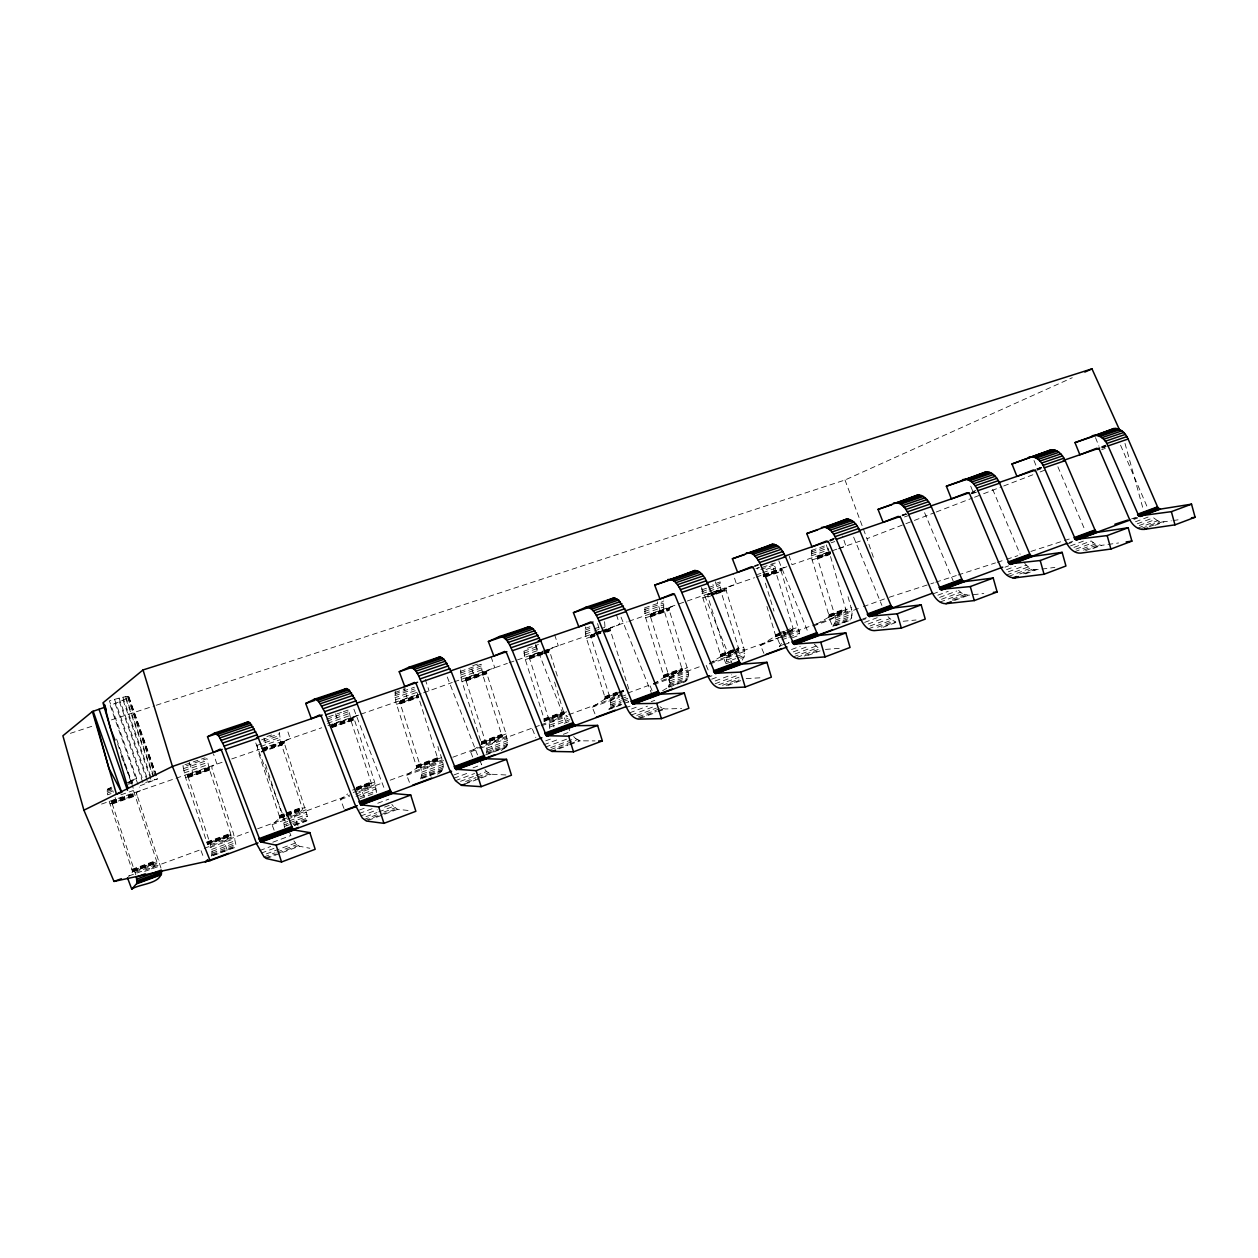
<?xml version="1.0" encoding="UTF-8"?>
<svg xmlns="http://www.w3.org/2000/svg" width="1258" height="1258" viewBox="0 0 1258 1258"><rect width="100%" height="100%" fill="white"/><g stroke="black" fill="none" stroke-linecap="round" stroke-linejoin="round"><path stroke-width="0.75" stroke-dasharray="5 3.75" d="M683.015 682.717C689.651 680.798 688.865 672.857 687.167 667.731L669.052 609.532L669.398 607.708L675.876 605.114M207.413 844.118L231.016 835.752L230.56 833.331L209.394 769.361L207.004 758.684L183.118 766.908L185.586 777.633L207.413 844.118L231.032 835.469M211.611 856.116L211.989 851.399L210.511 844.778L187.992 776.626L187.929 774.645L192.678 772.491L189.235 762.332M111.081 793.609L107.543 794.836L107.622 789.175L111.553 787.115L113.314 792.288M709.308 663.501L720.174 656.99L720.63 655.229L702.876 597.927L701.995 588.146M653.437 683.896L663.375 677.795L663.768 676.018L645.024 615.681L644.945 606.466M135.801 874.829L111.962 803.029L111.789 801.063L115.673 799.192L113.912 794.018M686.884 680.201L668.328 687.057L669.696 682.921L669.13 676.773L650.276 616.058L650.795 614.108L660.073 610.444L657.179 601.686M409.448 782.319L406.68 775.274L416.367 768.198L416.587 766.845L395.845 702.074L395.216 691.318M738.116 650.433L738.399 647.807L720.409 589.546L720.142 581.904L712.893 584.404M460.412 671.379L481.138 664.24L482.647 674.43L502.068 736.307L481.578 743.808L461.34 679.367L460.632 669.885M742.22 660.183L744.657 655.308L744.233 649.254L725.96 589.766L726.542 587.832L736.433 583.964L733.052 573.679M420.612 778.938L421.886 774.142L420.848 767.726L400.044 702.97L400.264 701.005L407.262 698.096L403.488 686.852M653.783 684.588L668.423 679.226L682.355 670.027L663.721 609.202L663.705 600.003M491.092 656.77L494.756 667.762L486.925 670.939L486.61 672.904L506.062 733.949L507.587 742.597L506.659 746.733L486.154 754.297L487.035 750.161L486.123 743.808L465.853 680.122L466.136 678.156L473.779 675.027L470.696 665.828M213.435 855.456L235.199 847.405L235.828 844.401L233.501 833.614L211.942 768.308L211.91 766.326L216.926 764.093L213.498 753.982M297.894 825.562L294.403 816.473L302.266 809.963L302.282 808.171L280.691 742L279.292 732.298M431.007 776.359L427.547 767.616L437.58 760.43L437.753 758.653L416.367 690.327L394.949 697.718M294.293 825.594L306.543 821.065L307.345 816.3L284.339 743.163L284.402 741.182L290.205 738.682L287.422 730.411M437.469 774.11C449.515 769.314 439.011 754.265 437.91 746.45M132.059 784.505L132.184 781.029L136.76 778.45L129.558 780.919M792.571 630.494L792.917 627.899L775.321 570.503L775.18 562.939L761.121 567.783M715.267 581.699L718.098 590.317L708.175 594.248L707.861 596.496L725.63 653.673L726.652 661.944L735.663 658.626M792.288 637.79L799.255 635.211L799.27 631.343L781.139 571.038L781.517 568.82L786.863 566.698M160.977 868.036L136.823 794.396L136.682 792.43L140.865 790.464L139.685 787.036M554.574 682.119L564.087 713.868L544.022 721.479L544.085 718.79L524.633 657.415L523.878 649.505M816.599 624.157L828.487 617.348L829.038 615.602L811.536 557.954L811.992 548.975M848.034 596.732L852.248 611.891L851.179 618.763L849.386 620.603L832.544 626.83L835.265 621.955L834.998 616.011L817.401 558.002L818.077 556.083L828.66 551.995L825.94 543.629M549.825 728.665L548.551 718.412L529.414 658.044L529.791 656.078L537.999 652.76L535.594 645.527M763.873 653.327L760.524 645.417L775.699 635.888L766.924 606.466M274.118 830.17L272.027 824.682L279.512 818.298L279.496 816.505L258.44 752.315L256.207 741.717M284.497 827.811L283.176 818.156L265.108 763.024M557.325 675.986L549.416 650.653L549.872 649.112L558.269 645.731L554.684 634.928M376.457 792.571L374.617 782.02L354.158 718.916L354.19 717.029L359.222 714.874M594.955 713.852L592.235 707.185L604.689 699.275L605.019 697.498L585.819 636.202L585.552 626.893M621.027 704.936L608.841 709.433L610.822 704.59L610.161 698.379L591.071 637.57L591.291 634.74M813.203 626.091L829.871 619.974L845.345 611.184L845.926 609.831L828.094 548.063L811.08 553.945M109.21 801.456L132.216 870.347L132.405 872.14L128.709 876.323M604.595 621.704L605.145 629.503M628.796 689.069L610.256 629.959L610.728 628.009L619.659 624.455L616.137 613.825M151.526 868.901L156.888 863.177L156.841 861.824L132.735 788.326M618.967 692.403L624.204 690.485L624.125 691.9M364.207 796.974L362.131 791.612L371.11 784.756L371.094 782.507L350.856 720.221L348.938 709.779L343.371 711.698M227.258 850.156L224.238 842.215L231.016 835.752M493.545 751.278L490.793 744.406L502.068 736.307M757.599 568.993L758.071 567.531M781.485 643.278L779.268 646.502L782.743 645.228M156.888 863.177L132.405 872.14M501.234 750.539L506.659 746.733M563.977 714.072L551.947 721.966L554.007 727.03M627.994 702.373L628.78 701.649L623.559 703.584M344 808.517L340.525 799.553L347.711 793.924M137.955 784.457L110.138 705.298C133.364 696.743 136.131 692.875 109.415 700.879L136.949 779.237M472.678 757.001L470.602 751.812L478.244 746.544M622.254 693.252L611.136 700.25L613.841 706.87M662.51 690.768L667.495 687.78M709.748 664.067L723.932 658.862L736.543 651.361M830.626 541.003L831.648 540.405M760.524 645.417L782.665 636.249M784.316 635.29L789.269 632.412M156.228 705.251L844.999 480.006L1072.288 377.714M262.67 748.604L266.853 746.78L263.472 736.795M423.584 692.796L452.282 682.481M594.814 633.34L600.066 631.249L597.125 622.333M140.251 785.7L157.659 778.828L143.947 783.011M764.093 574.812L774.268 570.849L772.05 564.056M1033.997 460.507L1037.52 469.313L1041.184 467.897M838.724 548.787L845.863 546.035L842.608 536.05M873.351 557.2L866.998 538.691L912.553 521.126M914.377 520.435L934.427 512.698M936.251 512.006L972.686 497.948M974.51 497.24L981.806 494.441M983.63 493.734L1001.855 486.704M1003.68 485.997L1032.834 474.769M1040.114 471.954L1045.587 469.847M1102.071 448.068L1105.719 446.653M266.334 853.899L295.426 843.033L299.231 846.225L309.877 848.269M365.984 816.662L376.96 812.558M378.784 811.866L393.424 806.394L397.622 809.319L408.567 810.514M460.522 781.312L474.455 776.107M476.184 775.463L486.626 771.547L491.186 774.236L505.92 774.959M550.737 747.582L575.393 738.367L580.268 740.82L594.987 740.899M636.721 715.44L656.44 708.065M718.805 684.761L738.981 677.213M793.452 656.849L817.999 647.681L814.24 644.08M868.35 628.858L891.828 620.084L895.759 621.735L881.292 627.16M940.025 602.063L962.512 593.65L968.487 595.238L983.772 593.493M1008.68 576.384L1030.239 568.333L1034.39 569.78L1040.083 569.308M1074.521 551.775L1095.199 544.054L1101.489 545.359L1118.582 542.969M1137.704 528.156L1157.564 520.733L1161.873 521.991L1171.292 520.828M264.054 856.918L274.983 852.83M276.807 852.138L296.825 844.653M363.798 819.571L376.629 814.775M383.942 812.023L394.933 807.919M465.602 781.47L476.059 777.554M477.788 776.894L488.246 772.978M550.658 749.626L577.107 739.72M638.498 716.73L661.818 708.002L665.168 708.977L681.584 708.49M722.485 685.296L738.996 679.1M797.116 657.352L819.933 648.814M877.534 627.239L893.809 621.153M952.416 599.201L964.54 594.672M1019.735 574.01L1032.315 569.292M1083.531 550.123L1097.322 544.95M1141.666 528.36L1159.719 521.598M265.296 858.019L276.241 853.915M278.049 853.239L298.099 845.722M365.182 820.578L396.349 808.894M467.095 782.382L475.823 779.111M477.568 778.466L489.787 773.89M557.561 748.479L568.144 744.516M569.921 743.855L578.743 740.537M638.404 718.176L656.361 711.446M658.17 710.786L663.548 708.757M726.118 685.311L740.82 679.807M804.255 656.031L820.059 650.103M952.699 600.396L966.553 595.207M1023.587 573.821L1034.39 569.78M1085.638 550.579L1099.445 545.406M1149.23 526.74L1161.873 521.991M266.382 858.538L299.231 846.225M368.248 820.342L397.622 809.319M464.973 784.064L491.186 774.236M559.055 748.777L567.893 745.475M569.654 744.799L580.268 740.82M639.992 718.428L656.189 712.358M657.981 711.682L665.168 708.977M727.816 685.5L740.679 680.672M807.793 655.497L820.09 650.889M883.147 627.239L895.822 622.49M954.618 600.443L968.487 595.238M1025.585 573.821L1036.388 569.78M1092.856 548.598L1101.489 545.359M1154.923 525.325L1163.965 521.928M259.793 850.55L270.674 846.492M359.222 813.517L373.83 808.076M453.792 778.309L469.423 772.475M543.818 744.783L559.653 738.886M629.629 712.83L647.524 706.163M715.173 680.971L731.653 674.838M793.232 651.911L808.988 646.03M868.146 624.015L884.39 617.961M939.6 597.408L956.882 590.977M1008.334 571.808L1026.276 565.125L1030.239 568.333M1073.97 547.372L1091.189 540.956L1095.199 544.054M1137.279 523.8L1153.507 517.746L1157.564 520.733M261.271 853.113L273.977 848.379M360.779 815.986L377.227 809.837M384.539 807.117L390.027 805.073M455.412 780.668L474.533 773.528M545.5 747.063L566.619 739.169M631.359 715.016L654.647 706.32M715.126 683.754L738.949 674.87M795.072 653.924L816.08 646.077M870.017 625.965L889.862 618.559L891.828 620.084M941.487 599.295L960.514 592.188L962.512 593.65M1006.667 574.969L1028.211 566.933M1075.92 549.133L1093.139 542.701M1139.229 525.498L1155.473 519.444M862.626 619.03L866.322 617.662M1069.08 542.591L1072.775 541.223M1133.6 518.705L1137.279 517.337M626.453 707.452L630.038 706.131M708.301 677.134L711.965 675.782M861.274 620.461L866.683 618.449M932.838 593.933L938.028 592.015M1005.016 567.185L1008.601 565.864M1067.193 544.148L1074.08 541.6M1133.93 519.428L1137.546 518.092M272.813 842.215L290.944 835.485L289.513 832.309M359.521 810.01L364.993 807.982M377.777 803.233L388.722 799.16M453.949 774.928L460.9 772.349M473.055 767.836L481.735 764.612L480.257 761.64M545.72 740.836L550.988 738.886M563.301 734.31L570.33 731.7L568.836 728.807M631.547 708.962L638.718 706.304M651.235 701.649L654.82 700.313M711.666 679.194L718.978 676.474M791.534 649.521L800.277 646.282M864.608 622.38L877.235 617.694M937.855 595.176L948.217 591.323M1006.573 569.638L1015.536 566.304M1070.479 545.909L1084.254 540.783M1135.487 521.755L1148.114 517.054M211.989 851.399L235.686 842.687M284.497 824.713L288.003 823.424M289.765 822.779L307.345 816.3M359.914 796.943L376.457 790.857M421.886 774.142L443.162 766.311M487.035 750.161L507.587 742.597M549.982 726.982L569.843 719.67M610.822 704.59L621.31 700.722M623.056 700.077L628.292 698.159M669.696 682.921L688.283 676.065M737.455 657.965L744.657 655.308M835.265 621.955L852.169 615.744M212.162 853.128L235.828 844.401M284.591 826.427L307.408 818.015M359.945 798.657L374.617 793.248M421.839 775.84L443.099 768.009M486.94 751.844L507.477 744.28M564.26 723.35L569.67 721.353M610.633 706.257L621.106 702.404M622.852 701.76L628.088 699.825M669.445 684.588L688.016 677.732M726.369 663.595L733.556 660.953M740.758 658.296L744.359 656.975M834.887 623.606L851.776 617.379M212.146 854.512L235.796 845.785M293.271 824.588L307.298 819.414M421.619 777.24L442.847 769.393M486.642 753.243L507.163 745.679M610.224 707.656L620.681 703.788M668.989 685.972L687.544 679.131M834.306 624.99L851.179 618.763M211.973 855.519L235.592 846.791M294.749 824.965L307.015 820.436M421.194 778.277L442.423 770.446M609.627 708.726L621.814 704.213M780.18 645.763L788.892 642.539M833.504 626.075L850.377 619.848M422.374 778.293L441.81 771.123M485.509 754.989L505.983 747.425M669.193 687.151L686.035 680.94M784.473 644.583L789.694 642.649M135.125 872.407L159.766 863.365M210.511 844.778L234.271 836.083M286.698 816.867L306.071 809.775M353.246 792.493L375.324 784.41M420.848 767.726L442.171 759.911M486.123 743.808L506.722 736.26M549.196 720.708L565.487 714.748M610.161 698.379L618.92 695.171M669.13 676.773L687.764 669.948M726.212 655.858L744.233 649.254M781.47 635.62L798.94 629.22M834.998 616.011L851.933 609.8M128.725 876.04L202.381 849.04M204.221 848.364L248.408 832.151M257.607 828.786L349.677 795.025M358.876 791.659L382.809 782.869M390.184 780.18L443.571 760.603M452.786 757.222L539.32 725.489M541.16 724.812L566.933 715.362M568.773 714.686L625.855 693.771M627.695 693.095L651.628 684.321M653.468 683.644L701.335 666.08M712.39 662.038L732.643 654.616M734.483 653.94L778.671 637.727M780.51 637.051L786.046 635.038M787.885 634.362L861.526 607.347M863.365 606.686L885.459 598.572M144.654 871.417L160.442 865.787M209.976 847.452L234.9 838.457M272.027 824.682L285.786 819.634M287.296 819.225L306.653 812.118M340.525 799.553L349.52 796.251M355.637 794.144L375.875 786.722M406.68 775.274L442.69 762.206M470.602 751.812L477.946 749.123M479.785 748.447L507.21 738.525M541.302 725.866L567.751 716.305M592.235 707.185L619.345 697.372M621.09 696.728L626.342 694.809M669.539 678.943L688.157 672.118M726.574 658.013L731.983 656.031M739.201 653.389L744.61 651.392M781.816 637.743L787.052 635.825M788.797 635.18L799.27 631.343M835.328 618.103L852.248 611.891M211.659 849.402L235.372 840.674M284.214 822.732L287.736 821.427M289.497 820.782L307.094 814.319M356.03 796.33L376.252 788.892M421.729 772.176L443.02 764.345M486.925 748.211L507.493 740.648M549.919 725.064L568.003 718.412M610.822 702.672L619.565 699.464M621.31 698.819L626.547 696.885M669.728 681.018L688.33 674.178M726.731 660.057L733.933 657.415M735.741 656.755L744.752 653.437M781.926 639.772L787.162 637.853M788.908 637.208L799.38 633.356M835.406 620.115L852.326 613.888M131.917 869.357L156.432 860.409M206.925 841.964L230.56 833.331M279.229 815.546L284.497 813.627M286.242 812.982L302.014 807.227M356.297 787.398L370.953 782.036M416.272 765.477L437.501 757.725M481.279 741.733L501.785 734.247M544.085 718.79L563.914 711.556M604.815 696.602L617.018 692.152M663.564 675.153L682.135 668.36M720.441 654.38L738.399 647.807M778.985 632.978L784.206 631.076M785.951 630.447L792.917 627.899M828.865 614.769L845.738 608.605M132.074 869.86L156.59 860.897M207.083 842.451L230.717 833.818M279.386 816.033L284.638 814.115M286.384 813.47L302.172 807.699M356.439 787.87L371.094 782.507M416.414 765.949L437.642 758.197M481.405 742.204L501.926 734.703M544.211 719.246L564.04 711.997M604.941 697.058L617.143 692.592M618.889 691.963L624.125 690.044M663.689 675.593L682.245 668.8M720.551 654.805L738.525 648.247M775.62 634.692L784.316 631.5M828.975 615.193L845.848 609.014M132.216 870.347L156.731 861.384M207.208 842.923L230.843 834.29M279.496 816.505L284.764 814.571M286.51 813.942L302.282 808.171M356.549 788.326L371.204 782.979M416.524 766.405L437.753 758.653M481.515 742.645L502.021 735.159M544.305 719.686L564.134 712.453M605.019 697.498L617.222 693.032M663.768 676.018L682.323 669.24M720.63 655.229L738.588 648.672M775.683 635.101L784.394 631.925M829.038 615.602L845.911 609.438M134.323 869.876L158.98 860.865M209.74 842.31L233.501 833.614M285.959 814.429L305.332 807.353M352.523 790.103L374.617 782.02M420.156 765.367L441.495 757.568M485.462 741.481L506.062 733.949M548.551 718.412L566.65 711.792M609.548 696.114L618.291 692.922M668.533 674.54L687.167 667.731M725.63 653.673L732.848 651.031M734.641 650.37L743.667 647.084M780.904 633.466L784.394 632.176M791.392 629.629L798.374 627.066M834.463 613.873L851.383 607.693M132.326 870.788L156.841 861.824M207.303 843.363L230.937 834.73M279.591 816.945L284.843 815.011M286.604 814.382L302.376 808.611M356.627 788.766L371.283 783.404M416.587 766.845L437.815 759.077M481.562 743.069L502.068 735.584M544.368 720.111L564.182 712.861M605.067 697.907L617.269 693.457M619.015 692.812L624.251 690.894M663.799 676.427L682.355 669.649M720.661 655.638L738.619 649.081M775.714 635.51L784.41 632.334M829.053 615.995L845.926 609.831M132.405 871.196L156.92 862.233M207.381 843.772L231 835.123M279.638 817.338L284.906 815.42M286.651 814.775L302.423 809.004M356.674 789.159L371.33 783.797M416.618 767.223L437.847 759.47M481.594 743.462L502.099 735.961M544.368 720.504L564.197 713.255M605.082 698.3L617.269 693.834M619.015 693.189L624.251 691.287M663.799 676.82L682.355 670.027M720.645 656.016L738.603 649.442M775.699 635.888L786.14 632.066M787.87 631.422L793.09 629.519M829.022 616.373L845.895 610.209M132.452 871.542L156.951 862.579M279.669 817.684L284.921 815.75M286.667 815.121L302.439 809.35M356.674 789.505L371.33 784.143M416.618 767.569L437.831 759.801M544.337 720.834L564.166 713.585M605.035 698.63L617.238 694.164M663.752 677.15L682.308 670.357M720.582 656.346L738.54 649.773M775.62 636.218L786.061 632.397M787.807 631.752L793.027 629.849M828.959 616.703L845.816 610.523M132.467 871.825L156.967 862.846M279.653 817.952L284.906 816.033M286.651 815.388L302.407 809.633M356.643 789.772L371.299 784.426M416.571 767.852L437.784 760.084M481.515 744.076L502.005 736.59M544.274 721.117L564.087 713.868M604.956 698.913L617.143 694.447M663.658 677.433L682.213 670.64M720.488 656.629L738.446 650.056M775.51 636.485L785.951 632.68M787.697 632.035L792.917 630.132M828.833 616.97L845.706 610.806M207.303 844.716L230.985 835.957M279.512 818.298L284.843 816.238M286.51 815.734L302.36 809.837M356.47 790.118L371.22 784.63M416.367 768.198L437.69 760.304M481.295 744.437L501.911 736.795M604.689 699.275L618.779 694.023M663.375 677.795L682.072 670.86M720.174 656.99L732.911 652.242M775.18 636.862L785.81 632.884M787.351 632.412L792.76 630.337M828.487 617.348L845.549 611.026M112.104 803.516L136.949 794.867M188.118 777.098L212.067 768.78M261.365 751.639L284.45 743.62M332.002 727.108L354.269 719.372M400.154 703.426L418.065 697.199M465.947 680.562L486.704 673.345M529.508 658.469L542.277 654.034M544.101 653.405L549.573 651.502M590.946 637.13L594.468 635.903M605.051 632.224L610.334 630.384M650.37 616.483L669.13 609.957M711.493 595.238L726.039 590.191M765.304 576.541L781.139 571.038M817.464 558.41L831.113 553.677M112.261 804.004L137.106 795.355M188.275 777.57L212.209 769.251M261.522 752.111L284.591 744.091M332.143 727.564L354.41 719.828M400.28 703.882L418.191 697.655M466.073 681.018L486.83 673.801M529.634 658.925L542.402 654.49M544.211 653.846L549.683 651.943M591.071 637.57L594.594 636.344M606.938 632.051L610.46 630.824M650.48 616.907L669.24 610.382M707.971 596.921L726.149 590.615M765.414 576.966L781.249 571.462M817.574 558.835L829.509 554.684M120.91 794.82L133.269 790.543M184.203 772.915L208.026 764.66M260.658 746.45L280.109 739.72M327.442 723.334L349.614 715.66M395.311 699.841L416.728 692.435M460.853 677.166L481.531 670.011M524.177 655.245L540.531 649.584M585.395 634.063L592.424 631.626M594.185 631.029L604.721 627.38M644.615 613.574L663.328 607.095M701.933 593.729L707.358 591.858M709.166 591.229L720.048 587.47M757.426 574.529L760.933 573.318M762.694 572.704L774.975 568.459M811.206 555.91L828.204 550.029M101.568 804.082L174.17 778.906M176.026 778.262L222.477 762.159M231.724 758.951L259.447 749.343M261.302 748.699L321.671 727.769M328.008 725.599L359.112 714.796M360.842 714.182L418.128 694.337M454.075 681.867L507.367 663.391M509.175 662.762L542.796 651.125M543.535 650.842L592.848 633.765M594.609 633.136L600.066 631.249M601.843 630.635L627.003 621.908M628.843 621.263L675.562 605.067M679.005 603.871L754.454 577.721M756.262 577.092L761.656 575.221M763.04 574.764L786.69 566.54M828.66 551.995L792.021 564.7L789.253 556.256M832.104 550.8L837.262 549.007M838.976 548.409L861.714 540.531M111.695 801.299L136.682 792.43M187.788 774.897L211.91 766.326M262.891 748.84L284.402 741.182M354.316 716.934L331.813 724.938L338.323 721.998L335.572 713.821M400.028 701.272L421.776 693.535M465.885 678.424L486.925 670.939M529.508 656.361L549.715 649.222M590.993 635.023L603.651 630.462M605.114 630.132L610.728 628.009M650.465 614.391L669.586 607.583M708.018 594.436L726.542 587.832M763.732 575.11L781.705 568.695M817.7 556.382L833.441 550.752M111.679 801.519L136.556 792.886M187.772 775.132L211.737 766.814M262.859 749.076L284.182 741.67M331.766 725.174L354.048 717.437M399.965 701.508L417.892 695.281M465.806 678.66L486.579 671.457M529.414 656.597L542.182 652.163M544.006 651.534L549.479 649.631M590.898 635.259L594.421 634.032M596.182 633.419L610.303 628.528M650.355 614.627L669.13 608.117M707.892 594.672L726.07 588.367M763.606 575.346L781.202 569.229M817.558 556.618L829.509 552.482M111.71 801.818L136.587 793.185M187.772 775.431L211.737 767.113M262.843 749.375L284.166 741.968M331.75 725.457L354.017 717.736M399.934 701.807L417.845 695.58M465.759 678.958L486.531 671.756M529.351 656.896L542.135 652.462M543.959 651.817L549.431 649.93M590.82 635.557L594.358 634.331M596.119 633.717L610.24 628.827M650.276 614.926L669.052 608.416M707.798 594.955L725.976 588.65M763.512 575.629L781.108 569.528M817.464 556.917L831.113 552.168M111.773 802.179L136.635 793.546M187.819 775.777L211.769 767.474M262.875 749.721L284.198 742.33M331.766 725.819L354.033 718.082M399.934 702.153L417.845 695.941M465.759 679.304L486.516 672.102M529.335 657.242L542.104 652.808M543.928 652.163L549.4 650.276M590.804 635.903L594.326 634.677M596.088 634.063L610.209 629.173M650.244 615.272L669.02 608.746M711.399 594.043L725.929 588.996M763.449 575.975L781.061 569.858M817.401 557.247L831.051 552.514M111.852 802.588L136.713 793.955M187.898 776.186L211.847 767.867M262.938 750.13L284.245 742.723M331.813 726.212L354.08 718.475M399.965 702.546L417.892 696.334M465.774 679.697L486.547 672.495M529.351 657.62L542.119 653.185M543.943 652.556L549.416 650.653M590.804 636.281L594.342 635.054M596.103 634.441L610.209 629.55M650.244 615.649L669.02 609.124M711.383 594.421L725.929 589.373M763.433 576.337L781.045 570.236M817.385 557.609L831.019 552.875M111.962 803.029L136.823 794.396M187.992 776.626L211.942 768.308M263.032 750.57L284.339 743.163M331.892 726.652L354.158 718.916M400.044 702.97L417.955 696.759M465.853 680.122L486.61 672.904M529.414 658.044L542.182 653.61M544.006 652.965L549.479 651.078M590.851 636.705L594.389 635.479M596.15 634.865L610.256 629.959M650.276 616.058L669.052 609.532M711.43 594.814L725.96 589.766M763.464 576.746L781.061 570.629M817.401 558.002L831.051 553.268M109.996 803.878L134.7 795.308M185.586 777.633L209.394 769.361M261.963 751.089L281.399 744.343M330.539 727.266L350.856 720.221M396.506 704.354L417.892 696.916M461.985 681.6L482.647 674.43M525.262 659.632L543.409 653.327M586.432 638.372L595.207 635.337M645.606 617.82L664.287 611.325M702.876 597.927L708.301 596.04M715.535 593.524L720.976 591.637M767.097 575.614L775.856 572.579M812.055 559.999L829.053 554.102M971.145 492.932L974.761 491.689M1037.205 470.225L1040.68 469.03M1102.606 447.738L1106.222 446.496M107.134 790.386L112.449 788.546M128.426 783.058L131.98 781.831M971.475 493.34L975.092 492.098M904.486 516.944L907.962 515.749M971.774 493.796L977.183 491.941M107.119 791.549L112.434 789.709M128.395 784.221L131.933 782.995M184.895 764.77L205.133 757.819M266.869 736.559L273.977 734.122M394.886 692.513L405.626 688.818M472.741 665.718L479.644 663.343M755.932 568.695L759.439 567.484M831.129 542.811L834.746 541.569M1101.646 449.688L1105.279 448.43M107.26 793.043L112.56 791.219M261.522 739.893L279.245 733.791M328.558 716.793L341.531 712.327M394.729 694.007L414.401 687.23M527.527 648.263L538.455 644.489M585.222 628.371L590.505 626.563M644.568 607.928L663.312 601.481M811.473 550.438L826.805 545.154M183.322 768.685L207.193 760.461M263.441 741.056L279.37 735.553M326.797 719.199L349.001 711.541M394.76 695.753L414.401 688.975M460.381 673.109L481.091 665.969M523.8 651.235L540.169 645.59M585.096 630.101L592.125 627.663M644.379 609.643L663.123 603.18M701.775 589.845L707.216 587.973M709.025 587.344L719.906 583.586M760.854 569.465L774.912 564.622M811.174 552.105L826.49 546.821M183.699 770.714L207.539 762.474M256.663 745.507L279.653 737.55M327.033 721.18L349.221 713.522M460.522 675.059L481.216 667.919M523.894 653.169L540.248 647.524M585.143 632.003L592.188 629.582M593.933 628.969L599.217 627.144M644.395 611.53L663.123 605.067M701.744 591.716L707.185 589.845M708.993 589.216L719.875 585.457M766.059 569.512L774.834 566.477M754.8 565.613L758.621 564.339M829.981 539.808L833.928 538.487M902.049 515.104L905.524 513.924M1036.686 468.857L1040.508 467.583M1102.102 446.401L1106.096 445.065M830.642 539.761L834.274 538.518M902.411 515.12L905.886 513.924M1037.425 468.778L1040.885 467.583M754.029 566.304L757.536 565.094M830.563 540.185L833.991 539.006M902.772 515.23L906.247 514.035M1037.803 468.857L1041.278 467.677M1101.442 447.015L1105.074 445.757M755.02 566.352L758.495 565.156M829.557 540.688L833.472 539.415M902.049 515.859L906.625 514.223M972.23 491.689L975.831 490.463M1037.52 469.313L1041.671 467.85M1101.851 447.172L1105.467 445.93M107.622 789.175L111.176 787.948M128.976 781.831L132.53 780.62M829.918 540.987L833.551 539.745M1102.228 447.423L1105.861 446.181M107.292 789.584L110.846 788.357M125.077 783.467L132.184 781.029M70.369 733.335L92.762 726.008M111.427 719.906L154.357 705.864M889.17 597.298L933.923 582.816M935.795 582.202L956.3 575.566M958.171 574.969L995.471 562.892M997.327 562.295L1004.796 559.873M1006.652 559.275L1017.848 555.659M1030.9 551.429L1062.601 541.16M1064.472 540.563L1070.071 538.754M1131.602 518.831L1135.329 517.62M1173.132 520.56L1180.444 519.46M1041.923 569.072L1054.864 567.421M903.165 621.263L916.044 619.99M825.5 649.411L840.611 648.216M746.198 678.597L763.622 677.606M660.025 706.729L661.818 708.002M958.612 590.332L960.514 592.188M887.991 616.624L889.862 618.559M573.664 736.543L575.393 738.367M484.975 769.644L486.626 771.547M1024.515 562.971L1026.276 565.125M391.851 804.397L393.424 806.394M293.947 840.926L295.426 843.033M1120.563 445.206L1147.359 507.32M1057.884 466.781L1085.056 530.373M829.871 619.974L833.173 627.711M992.625 489.283L1020.128 554.275M777.711 639.111L781.045 646.989M924.599 512.698L953.25 581.102M723.932 658.862L725.929 663.658M706.194 665.356L709.559 673.407M853.632 537.119L881.905 605.397M668.423 679.226L671.803 687.355M650.134 685.94L652.163 690.846M778.796 560.832L808.202 632.648M701.351 587.486L731.873 662.919M1095.498 437.627L1098.973 446.244M532.433 729.121L535.845 737.613M621.059 617.175L651.251 692.718M970.704 486.138L972.859 491.532M535.499 644.583L566.069 722.123M121.318 756.184L131.87 783.026M447.266 677.008L477.505 754.847M353.891 709.166L384.523 789.191M201.06 850.722L204.063 858.711M844.999 480.006L866.998 538.691M255.767 742.943L286.793 825.295M128.741 696.539L156.385 775.18M128.756 696.979L156.306 775.368M127.734 696.445L154.184 771.673M127.766 697.734L155.237 775.887M125.769 696.696L154.876 779.535M125.847 698.788L153.209 776.642M122.859 697.278L151.416 778.545M123.032 700.124L151.62 781.485M119.085 698.19L147.736 779.708M119.4 701.665L147.941 782.869M114.572 699.401L142.028 777.554M115.06 703.411L143.554 784.505M116.601 739.122L131.996 782.948M117.686 744.076L133.206 788.247M425.251 679.383L428.994 690.563M765.367 583.162L774 611.105M1124.982 443.382L1143.113 508.987M183.055 765.414L183.118 766.908"/><path stroke-width="1.5" d="M127.483 877.722L131.728 889.139L136.996 883.195L136.367 877.078L145.157 873.854M131.728 889.139C139.512 883.493 163.194 884.201 161.354 870.049L136.76 879.106M207.806 859.591L205.274 861.919L228.453 853.333M104.76 707.263L92.4 711.541L62.9 735.773L83.909 810.199L113.991 881.433L210.102 860.629L258.032 842.891M128.033 788.404L102.983 702.829L143.035 669.932L1091.975 368.861L1119.95 430.786M207.523 736.748L214.505 733.084L248.109 721.872L250.311 723.256L257.135 734.766L292.359 827.858L294.026 829.997L309.845 832.623L315.192 849.292L281.54 861.982L266.382 858.538L264.054 856.918L256.884 844.401L221.817 751.136L220.166 749.139L213.262 752.441L207.523 736.748L216.47 733.713M241.253 725.048L248.109 721.872M83.909 810.199L172.44 766.452L222.21 749.375M305.725 703.442L314.201 699.306L346.343 688.582L348.812 689.824L355.983 700.895L390.845 791.471L392.622 793.484L410.737 795.04L415.863 811.3L383.926 823.345L366.408 821.034L362.32 818.015L354.898 804.302L321.529 716.856L319.721 714.953L311.386 718.743L305.725 703.442L314.752 700.391M337.899 692.325L346.343 688.582M399.242 671.741L409.039 667.18L439.813 656.912L444.011 659.334L451.276 671.678L484.487 756.844L486.374 758.763L506.534 759.345L511.456 775.227L481.122 786.675L461.482 785.369L455.412 780.668L449.389 769.377L416.382 684.226L414.448 682.449L404.809 686.648L399.242 671.741L424.827 663.06M433.57 659.491L439.813 656.912M1084.821 372.085L1091.975 368.861M488.371 641.517L499.379 636.579L528.879 626.751L533.376 628.969L540.814 640.904L573.648 723.885L575.645 725.693L597.613 725.41L602.346 740.931L573.491 751.828L551.979 751.435L547.214 748.903L539.352 736.134L506.722 653.169L504.662 651.471L493.859 656.063L488.371 641.517L503.247 636.469M521.126 629.896L528.879 626.751M573.428 612.677L585.505 607.41L613.825 597.959L618.59 600.019L626.169 611.561L658.972 692.969L660.717 694.18L684.336 693.111L688.881 708.285L661.409 718.648L638.199 719.104C631.202 717.862 627.821 710.235 625.132 704.433L592.848 623.543L590.694 621.955L578.837 626.877L573.428 612.677L591.181 606.655M603.604 602.11L613.825 597.959M654.679 585.127L694.951 570.487C701.618 571.101 705.188 578.13 707.656 583.555L739.751 662.479L741.906 664.114L766.971 662.321L771.358 677.15L745.161 687.041L720.457 688.252C713.38 687.434 709.622 679.98 706.98 674.178L675.059 595.27L672.81 593.76L660.01 598.981L654.679 585.127L676.505 577.721M681.82 575.787L694.951 570.487M732.392 558.772L772.491 544.211C779.174 544.525 783.074 551.35 785.527 556.791L817.244 633.828L819.461 635.384L845.832 632.931L850.062 647.461L825.059 656.896L799.003 658.799C791.895 658.343 787.791 651.094 785.165 645.291L753.636 568.254L751.293 566.823L737.644 572.327L732.392 558.772L744.579 554.652M756.75 550.517L772.491 544.211M806.771 533.549L846.681 519.082C853.364 519.114 857.563 525.734 860 531.191L891.34 606.435L893.636 607.928L921.17 604.878L925.243 619.093L901.341 628.104L874.09 630.635C866.982 630.494 862.548 623.465 859.953 617.647L828.77 542.418L826.364 541.05L811.945 546.805L806.771 533.549L817.543 529.901M833.425 524.271L846.681 519.082M878.037 509.396L917.742 495.007C924.41 494.819 928.891 501.187 931.313 506.675L962.276 580.221L964.619 581.636L993.207 578.035L997.138 591.968L974.274 600.585L945.953 603.683C938.861 603.809 934.112 597.031 931.533 591.197L900.728 517.667L898.243 516.378L883.132 522.353L878.037 509.396L891.812 504.725M903.889 500.385L917.742 495.007M946.378 486.217L985.863 471.923C992.499 471.561 997.232 477.678 999.638 483.182L1030.255 555.092L1032.629 556.445L1062.145 552.356L1065.951 565.99L1044.061 574.261L1014.781 577.878C1007.721 578.208 1002.689 571.698 1000.126 565.848L969.682 493.954L967.135 492.727L951.41 498.891L946.378 486.217L966.065 479.55M967.842 478.936L985.863 471.923M1011.982 463.982L1051.216 449.782C1057.805 449.263 1062.79 455.129 1065.18 460.648L1095.435 530.986L1097.857 532.276L1128.19 527.747L1131.885 541.113L1110.908 549.038L1080.764 553.127C1073.75 553.646 1068.467 547.403 1065.903 541.538L1035.806 471.215L1033.227 470.052L1016.936 476.389L1011.982 463.982L1051.216 449.782M1074.992 442.612L1113.975 428.522C1120.516 427.862 1125.706 433.491 1128.111 439.026L1157.989 507.87L1160.458 509.097L1191.53 504.159L1195.1 517.258L1174.972 524.853L1144.072 529.398C1137.122 530.058 1131.602 524.099 1129.039 518.202L1099.303 449.373L1096.661 448.273L1079.867 454.767L1074.992 442.612L1092.998 436.51M1094.806 435.897L1113.975 428.522M1012.8 577.862L1016.401 576.526M461.482 785.369L464.973 784.064M551.979 751.435L555.517 750.114M945.953 603.683L951.158 601.733M1014.781 577.878L1018.382 576.526M1144.072 529.398L1147.689 528.03M214.505 733.084L218.688 735.914L224.144 746.088L260.642 841.885L276.131 845.187L309.845 832.623M314.201 699.306L316.293 699.527L318.919 701.854L324.611 711.635L360.826 804.79L378.737 806.96L410.737 795.04M409.039 667.18C416.115 667.353 418.694 676.647 421.43 681.946L455.726 769.236L476.137 770.667L506.534 759.345M499.379 636.579C506.581 636.155 509.71 645.338 512.368 650.685L546.334 735.71L568.71 736.182L597.613 725.41M585.505 607.41C592.801 606.498 596.449 615.476 599.06 620.886L632.68 703.741L656.802 703.364L684.336 693.111M667.746 579.545C675.059 578.255 679.21 586.951 681.757 592.455L715.047 673.266L740.726 672.102L766.971 662.321M746.324 552.922C753.636 551.334 758.244 559.7 760.775 565.298L793.704 644.143L820.782 642.272L845.832 632.931M821.49 527.464C828.77 525.624 833.818 533.628 836.318 539.32L868.901 616.31L897.221 613.794L921.17 604.878M893.463 503.09C900.712 501.061 906.137 508.688 908.622 514.475L940.449 589.389L970.295 586.574L993.207 578.035M962.449 479.707C969.635 477.537 975.422 484.786 977.891 490.651L1009.356 563.883L1040.209 560.518L1062.145 552.356M1028.619 457.299C1035.759 455.003 1041.844 461.875 1044.313 467.819L1075.433 539.446L1107.182 535.578L1128.19 527.747M1092.148 435.771C1099.225 433.397 1105.578 439.891 1108.062 445.914L1138.836 515.984L1171.371 511.66L1191.53 504.159M260.359 841.555L298.586 827.371M344.692 810.309L357.303 805.639M360.527 804.475L391.788 792.917M412.577 785.181L431.698 778.104M455.726 769.236L485.462 758.228M485.745 758.102L494.913 754.706M546.334 735.71L574.67 725.221M596.323 717.17L615.209 710.188M632.68 703.741L672.48 688.991M715.047 673.266L740.82 663.721M766.248 654.286L781.705 648.562M793.704 644.143L818.345 635.023M818.848 634.818L832.167 629.881M868.901 616.31L892.472 607.583M940.842 589.672L963.424 581.322M1009.765 564.166L1031.403 556.162M1075.842 539.713L1096.599 532.024M1139.245 516.236L1159.168 508.861M260.642 841.885L355.731 806.724M360.826 804.79L392.087 793.216M392.59 793.075L451.575 771.233M456.041 769.534L541.899 737.786M546.68 735.977L626.688 706.383M633.026 704.008L709.638 675.672M715.409 673.502L787.052 647.005M794.081 644.379L860.786 619.707M869.294 616.53L932.681 593.1M941.251 589.876L1002.72 567.154M1010.19 564.355L1067.24 543.267M1076.266 539.886L1129.92 520.073M1139.685 516.409L1159.609 509.034M260.878 842.105L294.026 829.997M361.093 804.994L392.622 793.484M456.339 769.707L486.374 758.763M546.994 736.134L575.645 725.693M633.372 704.15L660.717 694.18M715.771 673.643L741.906 664.114M794.458 644.505L819.461 635.384M869.671 616.64L893.636 607.928M941.66 589.986L964.619 581.636M1010.599 564.465L1032.629 556.445M1076.691 539.981L1097.857 532.276M1140.11 516.503L1160.458 509.097M137.012 880.82L161.574 871.763M137.091 882.204L161.622 873.146M136.996 883.195L161.496 874.153M136.729 883.776L161.213 874.735M258.912 838.693L291.809 826.553M359.033 801.723L390.263 790.181M454.185 766.578L483.905 755.602M544.761 733.147L573.066 722.69M631.06 701.272L658.06 691.302M713.396 670.86L739.169 661.346M792.021 641.832L816.662 632.727M867.202 614.061L890.774 605.365M939.144 587.502L961.71 579.167M1008.051 562.059L1029.673 554.07M1074.112 537.653L1094.853 529.995M1137.499 514.255L1157.423 506.895M259.195 839.385L292.076 827.229M359.301 802.384L390.546 790.842M454.452 767.223L484.188 756.247M545.029 733.76L573.334 723.303M631.327 701.885L658.327 691.9M713.663 671.457L739.437 661.928M792.288 642.398L816.929 633.309M867.47 614.627L891.041 605.916M939.396 588.052L961.977 579.718M1008.303 562.593L1029.94 554.605M1074.363 538.188L1095.12 530.514M1137.767 514.758L1157.675 507.399M259.478 840.03L292.359 827.858M359.599 803.013L390.845 791.471M454.751 767.836L484.487 756.844M545.327 734.357L573.648 723.885M631.642 702.451L658.642 692.466M713.978 672.008L739.751 662.479M792.603 642.948L817.244 633.828M867.784 615.146L891.34 606.435M939.71 588.555L962.276 580.221M1008.617 563.081L1030.255 555.092M1074.678 538.66L1095.435 530.986M1138.081 515.23L1157.989 507.87M259.777 840.611L292.658 828.456M359.898 803.579L391.144 792.021M455.081 768.386L484.802 757.379M545.658 734.876L573.978 724.404M631.972 702.955L658.972 692.969M714.308 672.495L740.097 662.966M792.949 643.42L817.59 634.299M868.13 615.618L891.702 606.891M940.072 589.011L962.637 580.661M1008.979 563.521L1030.601 555.517M1075.04 539.084L1095.797 531.411M1138.427 515.638L1158.351 508.279M260.076 841.13L292.972 828.959M360.213 804.082L391.474 792.509M455.396 768.858L485.132 757.851M545.988 735.332L574.308 724.86M632.318 703.395L659.334 693.394M714.67 672.92L740.459 663.391M793.311 643.829L817.952 634.708M868.507 616.011L892.079 607.284M940.449 589.389L963.015 581.039M1009.356 563.883L1030.994 555.879M1075.433 539.446L1096.19 531.757M1138.836 515.984L1158.76 508.609M113.991 881.433L121.366 878.744M121.649 792.32L108.927 768.339L93.186 711.273L121.649 792.32L116.444 794.128L92.4 711.541M225.418 749.328L258.425 737.974M325.901 714.78L357.256 704.008M421.43 681.946L451.276 671.678M512.368 650.685L540.814 640.904M599.06 620.886L626.169 611.561M681.757 592.455L707.656 583.555M760.775 565.298L785.527 556.791M836.318 539.32L860 531.191M908.622 514.475L931.313 506.675M977.891 490.651L999.638 483.182M1044.313 467.819L1065.18 460.648M1108.062 445.914L1128.111 439.026M222.776 743.038L255.767 731.763M323.227 708.694L354.583 697.97M418.741 676.033L448.587 665.828M509.679 644.945L538.11 635.227M596.339 615.304L623.465 606.026M679.053 587.03L704.952 578.177M758.055 560.014L782.806 551.539M833.598 534.178L857.28 526.08M905.902 509.459L928.593 501.69M975.186 485.761L996.934 478.323M1041.608 463.054L1062.475 455.915M1105.373 441.244L1125.407 434.387M224.144 746.088L257.135 734.766M324.611 711.635L355.983 700.895M420.141 678.895L449.987 668.658M511.094 647.713L539.525 637.963M597.77 617.992L624.896 608.699M680.499 589.64L706.398 580.756M759.502 562.546L784.269 554.055M835.06 536.647L858.742 528.517M907.364 511.849L930.055 504.081M976.648 488.104L998.396 480.65M1043.086 465.334L1063.954 458.179M1106.851 443.461L1126.885 436.605M256.459 737.597L322.205 715.016M356.8 703.128L417.577 682.261M450.333 671.001L506.864 651.597M538.298 640.794L593.021 622.002M625.446 610.853L674.54 593.996M707.043 582.831L753.29 566.949M784.19 556.335L828.079 541.255M859.198 530.577L900.335 516.44M931.203 505.842L969.273 492.759M998.569 482.695L1035.806 469.91M1063.309 460.459L1099.665 447.974M220.024 737.88L252.968 726.668M320.35 703.741L351.658 693.079M415.753 671.253L445.552 661.11M506.581 640.338L534.98 630.667M593.163 610.853L620.257 601.639M675.798 582.737L701.681 573.915M754.737 555.863L779.473 547.434M830.233 530.153L853.899 522.101M902.489 505.559L925.165 497.838M971.726 481.987L993.474 474.596M1038.133 459.39L1058.984 452.282M1101.866 437.69L1121.884 430.865M221.392 740.286L254.368 729.042M321.796 706.037L353.136 695.344M417.263 673.47L447.093 663.296M508.153 642.461L536.568 632.774M594.798 612.913L621.908 603.651M677.464 584.703L703.364 575.865M756.451 557.766L781.202 549.321M831.978 531.992L855.66 523.926M904.266 507.336L926.942 499.599M973.535 483.701L995.267 476.295M1039.941 461.041L1060.809 453.934M1103.691 439.294L1123.74 432.469M216.297 733.414L249.147 722.296M316.293 699.527L347.507 688.944M411.397 667.29L441.102 657.211M501.958 636.595L530.278 626.987M588.304 607.315L615.335 598.163M670.718 579.388L696.539 570.629M749.469 552.687L774.157 544.321M824.792 527.149L848.411 519.145M896.907 502.713L919.535 495.039M966.018 479.282L987.719 471.923M1032.299 456.811L1053.119 449.751M1095.922 435.237L1115.925 428.459M217.445 734.405L250.311 723.256M317.551 700.439L348.812 689.824M412.766 668.124L442.517 658.028M503.436 637.366L531.788 627.742M589.876 608.023L616.923 598.855M672.385 580.032L698.221 571.274M751.199 553.284L775.903 544.903M826.6 527.7L850.235 519.68M898.762 503.216L921.406 495.526M967.921 479.754L989.637 472.379M1034.249 457.236L1055.085 450.175M1097.919 435.63L1117.937 428.852M218.688 735.914L251.6 724.718M318.919 701.854L350.211 691.224M414.228 669.46L444.011 659.334M504.993 638.624L533.376 628.969M591.512 609.218L618.59 600.019M674.084 581.165L699.951 572.374M752.976 554.353L777.696 545.956M828.424 528.722L852.075 520.67M900.649 504.175L923.309 496.47M969.839 480.65L991.571 473.275M1036.215 458.101L1057.066 451.024M1099.917 436.463L1119.935 429.654M1114.824 524.256L1127.876 520.041M1191.436 517.809L1195.1 517.258M1126.177 541.915L1131.885 541.113M993.317 592.392L997.138 591.968M598.666 740.915L602.346 740.931M210.102 860.629L172.44 766.452L143.035 669.932M114.981 740.066L110.751 729.341L104.241 704.37M104.414 704.417L106.332 709.889M99.052 709.276L127.498 790.276M276.131 845.187L281.54 861.982M378.737 806.96L383.926 823.345M476.137 770.667L481.122 786.675M568.71 736.182L573.491 751.828M656.802 703.364L661.409 718.648M740.726 672.102L745.161 687.041M820.782 642.272L825.059 656.896M897.221 613.794L901.341 628.104M970.295 586.574L974.274 600.585M1040.209 560.518L1044.061 574.261M1107.182 535.578L1110.908 549.038M1171.371 511.66L1174.972 524.853"/></g></svg>
